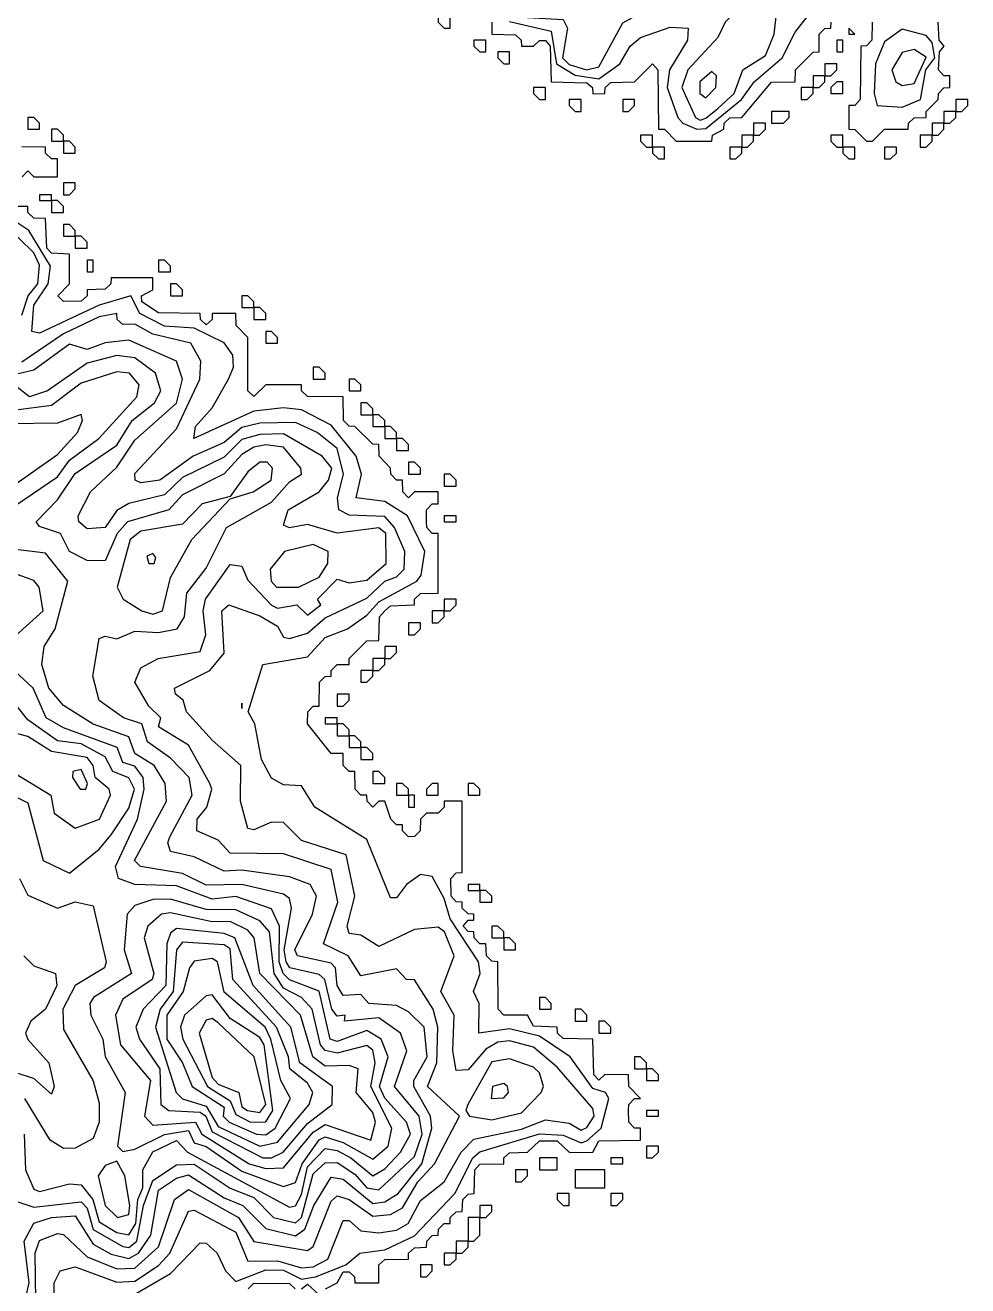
# Model space of a CAD drawing. Header units: metres. Extents: x 310028 to 360472, y 4137098 to 4159193.
# Drawn here: x 319096 to 321472, y 4140885 to 4144065 of the extents above; entities that cross this region are included whole.
import ezdxf

# ---------------------------------------------------------------- set-up
doc = ezdxf.new("R2010")
doc.units = ezdxf.units.M
for name, color, linetype in [('COAST', 5, 'Continuous'), ('CONTOUR', 254, 'Continuous'), ('CONTOUR_INDEX', 33, 'Continuous')]:
    doc.layers.add(name, color=color, linetype=linetype)

msp = doc.modelspace()

# ---------------------------------------------------------------- linework, layer by layer
at = {"layer": 'COAST'}
for points in [[(320137.5, 4144072.5), (320152.5, 4144057.5), (320167.5, 4144057.5), (320167.5, 4144087.5), (320137.5, 4144087.5), (320137.5, 4144072.5)], [(320272.5, 4144072.5), (320272.5, 4144042.5), (320332.5, 4144040.7), (320346.9, 4144027.5), (320347.5, 4144012.4), (320377.5, 4144012.2), (320392.5, 4144026.2), (320407.5, 4144026.4), (320419.4, 4144012.5), (320422.5, 4143922.3), (320512.5, 4143919.3), (320526.1, 4143907.5), (320527.5, 4143892.2), (320557.5, 4143892.4), (320558.1, 4143907.5), (320572.5, 4143920.7), (320632.5, 4143922.3), (320677.5, 4143967.3), (320690.8, 4143952.5), (320692.5, 4143802.5), (320707.5, 4143802.4), (320737.3, 4143772.5)], [(320737.3, 4143772.5), (320827.5, 4143772.2), (320828.7, 4143787.5), (320857.7, 4143802.5), (320858.3, 4143817.5), (320872.5, 4143831.6), (320902.5, 4143832.4), (320977.5, 4143921.4), (321037.5, 4143922.5), (321038, 4143952.5), (321082.5, 4143997.3), (321097.5, 4143997.5), (321098.2, 4144042.5), (321112.5, 4144057), (321127.5, 4144057.5), (321128, 4144072.5)], [(321231.7, 4144072.5), (321230.9, 4144027.5), (321217.5, 4144012.8), (321202.5, 4144012.5), (321201.2, 4143877.5), (321187.5, 4143862.7), (321172.5, 4143862.5), (321172.4, 4143802.5), (321187.5, 4143802.2), (321217.5, 4143772.4), (321232.5, 4143772.4), (321262.5, 4143802.4), (321322.5, 4143802.5), (321322.8, 4143817.5), (321337.5, 4143831.3), (321367.5, 4143832.4), (321368, 4143847.5), (321397.8, 4143877.5), (321398.3, 4143892.5), (321412.5, 4143907.3), (321427.5, 4143907.5), (321427.5, 4143937.5), (321412.5, 4143937.6), (321398.5, 4143952.5), (321400.9, 4143997.5), (321412.6, 4144012.5), (321400, 4144027.5), (321397.6, 4144072.5)], [(321172.5, 4144042.5), (321187.5, 4144042.5), (321172.5, 4144057.5), (321172.5, 4144042.5)], [(320227.5, 4144012.5), (320242.5, 4143997.5), (320257.5, 4143997.5), (320257.5, 4144027.5), (320227.5, 4144027.5), (320227.5, 4144012.5)], [(321142.5, 4144012.5), (321142.5, 4143997.5), (321157.5, 4143997.5), (321157.5, 4144027.5), (321142.5, 4144027.5), (321142.5, 4144012.5)], [(320287.5, 4143982.5), (320302.5, 4143967.5), (320317.5, 4143967.5), (320317.5, 4143997.5), (320287.5, 4143997.5), (320287.5, 4143982.5)], [(321112.5, 4143952.5), (321112.5, 4143937.5), (321127.5, 4143937.5), (321142.5, 4143952.5), (321142.5, 4143967.5), (321112.5, 4143967.5), (321112.5, 4143952.5)], [(321082.5, 4143922.5), (321082.5, 4143907.5), (321097.5, 4143907.5), (321112.5, 4143922.5), (321112.5, 4143937.5), (321082.5, 4143937.5), (321082.5, 4143922.5)], [(321127.5, 4143892.5), (321157.5, 4143892.5), (321157.5, 4143922.5), (321142.5, 4143922.5), (321127.5, 4143907.5), (321127.5, 4143892.5)], [(320377.5, 4143892.5), (320392.5, 4143877.5), (320407.5, 4143877.5), (320407.5, 4143907.5), (320377.5, 4143907.5), (320377.5, 4143892.5)], [(321052.5, 4143892.5), (321052.5, 4143877.5), (321067.5, 4143877.5), (321082.5, 4143892.5), (321082.5, 4143907.5), (321052.5, 4143907.5), (321052.5, 4143892.5)], [(320467.5, 4143862.5), (320482.5, 4143847.5), (320497.5, 4143847.5), (320497.5, 4143877.5), (320467.5, 4143877.5), (320467.5, 4143862.5)], [(320602.5, 4143862.5), (320602.5, 4143847.5), (320617.5, 4143847.5), (320632.5, 4143862.5), (320632.5, 4143877.5), (320602.5, 4143877.5), (320602.5, 4143862.5)], [(321442.5, 4143862.5), (321442.5, 4143847.5), (321457.5, 4143847.5), (321472.5, 4143862.5), (321472.5, 4143877.5), (321442.5, 4143877.5), (321442.5, 4143862.5)], [(319102.5, 4143802.5), (319132.5, 4143802.5), (319132.5, 4143817.5), (319117.5, 4143832.5), (319102.5, 4143832.5), (319102.5, 4143802.5)], [(320977.5, 4143832.5), (320977.5, 4143817.5), (321007.5, 4143817.5), (321022.5, 4143832.5), (321022.5, 4143847.5), (320977.5, 4143847.5), (320977.5, 4143832.5)], [(321412.5, 4143832.5), (321412.5, 4143817.5), (321427.5, 4143817.5), (321442.5, 4143832.5), (321442.5, 4143847.5), (321412.5, 4143847.5), (321412.5, 4143832.5)], [(319162.5, 4143772.5), (319192.5, 4143772.5), (319192.5, 4143787.5), (319177.5, 4143802.5), (319162.5, 4143802.5), (319162.5, 4143772.5)], [(320932.5, 4143802.5), (320932.5, 4143787.5), (320947.5, 4143787.5), (320962.5, 4143802.5), (320962.5, 4143817.5), (320932.5, 4143817.5), (320932.5, 4143802.5)], [(321382.5, 4143802.5), (321382.5, 4143787.5), (321397.5, 4143787.5), (321412.5, 4143802.5), (321412.5, 4143817.5), (321382.5, 4143817.5), (321382.5, 4143802.5)], [(319192.5, 4143742.5), (319222.5, 4143742.5), (319222.5, 4143757.5), (319207.5, 4143772.5), (319192.5, 4143772.5), (319192.5, 4143742.5)], [(320647.5, 4143772.5), (320662.5, 4143757.5), (320677.5, 4143757.5), (320677.5, 4143787.5), (320647.5, 4143787.5), (320647.5, 4143772.5)], [(320902.5, 4143772.5), (320902.5, 4143757.5), (320917.5, 4143757.5), (320932.5, 4143772.5), (320932.5, 4143787.5), (320902.5, 4143787.5), (320902.5, 4143772.5)], [(321127.5, 4143772.5), (321142.5, 4143757.5), (321157.5, 4143757.5), (321157.5, 4143787.5), (321127.5, 4143787.5), (321127.5, 4143772.5)], [(321352.5, 4143772.5), (321352.5, 4143757.5), (321367.5, 4143757.5), (321382.5, 4143772.5), (321382.5, 4143787.5), (321352.5, 4143787.5), (321352.5, 4143772.5)], [(319088.1, 4143682.5), (319102.5, 4143697.5), (319117.5, 4143682.5), (319177.5, 4143682.5), (319177.5, 4143727.5), (319162.5, 4143727.6), (319147.5, 4143742.5), (319147.5, 4143757.5), (319087.5, 4143757.8)], [(320677.5, 4143742.5), (320692.5, 4143727.5), (320707.5, 4143727.5), (320707.5, 4143757.5), (320677.5, 4143757.5), (320677.5, 4143742.5)], [(320872.5, 4143742.5), (320872.5, 4143727.5), (320887.5, 4143727.5), (320902.5, 4143742.5), (320902.5, 4143757.5), (320872.5, 4143757.5), (320872.5, 4143742.5)], [(321157.5, 4143742.5), (321172.5, 4143727.5), (321187.5, 4143727.5), (321187.5, 4143757.5), (321157.5, 4143757.5), (321157.5, 4143742.5)], [(321262.5, 4143742.5), (321262.5, 4143727.5), (321277.5, 4143727.5), (321292.5, 4143742.5), (321292.5, 4143757.5), (321262.5, 4143757.5), (321262.5, 4143742.5)], [(319192.5, 4143652.5), (319192.5, 4143637.5), (319207.5, 4143637.5), (319222.5, 4143652.5), (319222.5, 4143667.5), (319192.5, 4143667.5), (319192.5, 4143652.5)], [(319132.5, 4143622.5), (319162.5, 4143622.5), (319162.5, 4143637.5), (319132.5, 4143637.5), (319132.5, 4143622.5)], [(319853.2, 4140877.5), (319882.5, 4140892.2), (319897.5, 4140919.8), (319912.5, 4140920.4), (319926.4, 4140907.5), (319927.5, 4140892.2), (319987.5, 4140892.5), (319987.7, 4140937.5), (320002.5, 4140951.1), (320062.5, 4140952.5), (320062.9, 4140967.5), (320077.5, 4140980.8), (320107.5, 4140982.3), (320108.6, 4140997.5), (320122.5, 4141011.8), (320137.6, 4141012.5), (320138.1, 4141027.5), (320152.5, 4141042.1), (320167.5, 4141042.5), (320167.8, 4141057.5), (320182.5, 4141071.9), (320197.6, 4141072.5), (320199.2, 4141102.5), (320212.5, 4141116.3), (320227.8, 4141117.5), (320229.4, 4141177.5), (320242.5, 4141192), (320302.5, 4141192.4), (320303.2, 4141207.5), (320317.5, 4141220.5), (320362.5, 4141221.9), (320392.5, 4141250.7), (320437.5, 4141250.6), (320467.5, 4141221.7), (320497.5, 4141221), (320527.5, 4141222.2), (320542.5, 4141250.8), (320647.5, 4141252.5), (320647.6, 4141282.5), (320632.5, 4141282.8), (320617.9, 4141297.5), (320617.5, 4141327.5), (320617.6, 4141342.5), (320632.5, 4141357.4), (320647.5, 4141357.5), (320617.8, 4141387.5), (320617.5, 4141417.5), (320557.5, 4141417.8), (320542.5, 4141404.1), (320529.8, 4141417.5), (320527.5, 4141507.5), (320452.5, 4141509.1), (320438.1, 4141522.5), (320437.5, 4141537.6), (320377.5, 4141540.1), (320362.5, 4141567.9), (320302.5, 4141568.1), (320288.2, 4141582.5), (320287.9, 4141702.5), (320272.5, 4141704), (320259.5, 4141717.5), (320257.5, 4141747.5), (320242.5, 4141748), (320228.2, 4141762.5), (320227.5, 4141777.5), (320212.5, 4141778.4), (320200.1, 4141792.5), (320212.5, 4141807.3), (320227.5, 4141807.5), (320227.6, 4141822.5), (320212.5, 4141822.9), (320198.1, 4141837.5), (320197.6, 4141852.5), (320182.5, 4141853.2), (320169.8, 4141867.5), (320169.2, 4141912.5), (320182.5, 4141926.6), (320197.7, 4141927.5), (320197.5, 4142107.5), (320152.5, 4142107.5), (320152.5, 4142092.5), (320137.5, 4142077.5), (320107.5, 4142077.5), (320092.5, 4142062.5), (320092.2, 4142032.5), (320077.5, 4142018), (320062.5, 4142017.7), (320047.7, 4142032.5), (320047.5, 4142047.5), (320032.5, 4142047.9), (320017.9, 4142062.5), (320002.5, 4142107.5), (319987.5, 4142107.5), (319972.5, 4142092.8), (319957.9, 4142107.5), (319957.5, 4142122.5), (319942.5, 4142122.9), (319928.2, 4142137.5), (319927.5, 4142182.5), (319912.5, 4142182.7), (319898, 4142197.5), (319897.5, 4142227.5), (319867.5, 4142228.2), (319808.1, 4142302.5), (319808.4, 4142332.5), (319822.5, 4142347.2), (319837.6, 4142347.5), (319838.2, 4142407.5), (319852.5, 4142422.2), (319867.5, 4142422.5), (319867.6, 4142437.5), (319882.5, 4142452.3), (319912.5, 4142452.5), (319912.6, 4142467.5), (319957.5, 4142512), (319987.5, 4142512.5), (319989, 4142572.5), (320002.5, 4142587.5), (320017.5, 4142600.4), (320077.5, 4142602.4), (320077.9, 4142617.5), (320092.5, 4142631.3), (320137.6, 4142632.5), (320137.5, 4142782.5), (320122.5, 4142782.7), (320108.3, 4142797.5), (320107.7, 4142812.5), (320108, 4142842.5), (320122.5, 4142857.4), (320137.5, 4142857.5), (320137.5, 4142887.5), (320077.5, 4142887.5), (320062.5, 4142873.1), (320048.2, 4142887.5), (320047.5, 4142917.5), (320032.5, 4142917.7), (320017.6, 4142932.5), (320017.5, 4142947.5), (319988.4, 4142977.5), (319987.6, 4143007.5), (319972.5, 4143007.8), (319927.5, 4143052.5), (319912.5, 4143053.4), (319898.9, 4143067.5), (319897.5, 4143127.5), (319807.5, 4143128.5), (319792.7, 4143142.5), (319792.5, 4143157.5), (319762.5, 4143157.8), (319702.5, 4143157.6), (319672.5, 4143128.6), (319657.7, 4143142.5), (319657.8, 4143277.5), (319628, 4143307.5), (319627.5, 4143337.5), (319567.5, 4143337.6), (319567.1, 4143322.5), (319552.5, 4143309.3), (319538.5, 4143322.5), (319537.5, 4143337.7), (319432.5, 4143339.3), (319390.1, 4143367.5), (319389.6, 4143382.5), (319418, 4143397.5), (319417.5, 4143427.7), (319312.5, 4143427.6), (319311.9, 4143412.5), (319297.5, 4143398.8), (319252.5, 4143397.6), (319252.1, 4143382.5), (319237.5, 4143368.5), (319192.5, 4143367.8), (319178.1, 4143382.5), (319207.8, 4143412.5), (319207.5, 4143487.5), (319162.5, 4143489.6), (319150.8, 4143502.5), (319147.5, 4143577.5), (319117.5, 4143578.5), (319103, 4143592.5), (319102.5, 4143607.6), (319072.5, 4143607.7)], [(319162.5, 4143592.5), (319192.5, 4143592.5), (319192.5, 4143607.5), (319177.5, 4143622.5), (319162.5, 4143622.5), (319162.5, 4143592.5)], [(319192.5, 4143532.5), (319222.5, 4143532.5), (319222.5, 4143547.5), (319207.5, 4143562.5), (319192.5, 4143562.5), (319192.5, 4143532.5)], [(319222.5, 4143502.5), (319252.5, 4143502.5), (319252.5, 4143517.5), (319237.5, 4143532.5), (319222.5, 4143532.5), (319222.5, 4143502.5)], [(319252.5, 4143442.5), (319267.5, 4143442.5), (319267.5, 4143472.5), (319252.5, 4143472.5), (319252.5, 4143442.5)], [(319432.5, 4143442.5), (319462.5, 4143442.5), (319462.5, 4143457.5), (319447.5, 4143472.5), (319432.5, 4143472.5), (319432.5, 4143442.5)], [(319462.5, 4143382.5), (319492.5, 4143382.5), (319492.5, 4143397.5), (319477.5, 4143412.5), (319462.5, 4143412.5), (319462.5, 4143382.5)], [(319642.5, 4143352.5), (319672.5, 4143352.5), (319672.5, 4143367.5), (319657.5, 4143382.5), (319642.5, 4143382.5), (319642.5, 4143352.5)], [(319672.5, 4143322.5), (319702.5, 4143322.5), (319702.5, 4143337.5), (319687.5, 4143352.5), (319672.5, 4143352.5), (319672.5, 4143322.5)], [(319702.5, 4143262.5), (319732.5, 4143262.5), (319732.5, 4143277.5), (319717.5, 4143292.5), (319702.5, 4143292.5), (319702.5, 4143262.5)], [(319822.5, 4143172.5), (319852.5, 4143172.5), (319852.5, 4143187.5), (319837.5, 4143202.5), (319822.5, 4143202.5), (319822.5, 4143172.5)], [(319912.5, 4143142.5), (319942.5, 4143142.5), (319942.5, 4143157.5), (319927.5, 4143172.5), (319912.5, 4143172.5), (319912.5, 4143142.5)], [(319942.5, 4143082.5), (319972.5, 4143082.5), (319972.5, 4143097.5), (319957.5, 4143112.5), (319942.5, 4143112.5), (319942.5, 4143082.5)], [(319972.5, 4143052.5), (320002.5, 4143052.5), (320002.5, 4143067.5), (319987.5, 4143082.5), (319972.5, 4143082.5), (319972.5, 4143052.5)], [(320002.5, 4143022.5), (320032.5, 4143022.5), (320032.5, 4143037.5), (320017.5, 4143052.5), (320002.5, 4143052.5), (320002.5, 4143022.5)], [(320032.5, 4142992.5), (320062.5, 4142992.5), (320062.5, 4143007.5), (320047.5, 4143022.5), (320032.5, 4143022.5), (320032.5, 4142992.5)], [(320062.5, 4142932.5), (320092.5, 4142932.5), (320092.5, 4142947.5), (320077.5, 4142962.5), (320062.5, 4142962.5), (320062.5, 4142932.5)], [(320152.5, 4142902.5), (320182.5, 4142902.5), (320182.5, 4142917.5), (320167.5, 4142932.5), (320152.5, 4142932.5), (320152.5, 4142902.5)], [(320152.5, 4142812.5), (320182.5, 4142812.5), (320182.5, 4142827.5), (320152.5, 4142827.5), (320152.5, 4142812.5)], [(320152.5, 4142602.5), (320152.5, 4142587.5), (320167.5, 4142587.5), (320182.5, 4142602.5), (320182.5, 4142617.5), (320152.5, 4142617.5), (320152.5, 4142602.5)], [(320122.5, 4142572.5), (320122.5, 4142557.5), (320137.5, 4142557.5), (320152.5, 4142572.5), (320152.5, 4142587.5), (320122.5, 4142587.5), (320122.5, 4142572.5)], [(320062.5, 4142542.5), (320062.5, 4142527.5), (320077.5, 4142527.5), (320092.5, 4142542.5), (320092.5, 4142557.5), (320062.5, 4142557.5), (320062.5, 4142542.5)], [(320002.5, 4142482.5), (320002.5, 4142467.5), (320017.5, 4142467.5), (320032.5, 4142482.5), (320032.5, 4142497.5), (320002.5, 4142497.5), (320002.5, 4142482.5)], [(319972.5, 4142452.5), (319972.5, 4142437.5), (319987.5, 4142437.5), (320002.5, 4142452.5), (320002.5, 4142467.5), (319972.5, 4142467.5), (319972.5, 4142452.5)], [(319942.5, 4142422.5), (319942.5, 4142407.5), (319957.5, 4142407.5), (319972.5, 4142422.5), (319972.5, 4142437.5), (319942.5, 4142437.5), (319942.5, 4142422.5)], [(319882.5, 4142362.5), (319882.5, 4142347.5), (319897.5, 4142347.5), (319912.5, 4142362.5), (319912.5, 4142377.5), (319882.5, 4142377.5), (319882.5, 4142362.5)], [(319852.5, 4142302.5), (319882.5, 4142302.5), (319882.5, 4142317.5), (319852.5, 4142317.5), (319852.5, 4142302.5)], [(319882.5, 4142272.5), (319912.5, 4142272.5), (319912.5, 4142287.5), (319897.5, 4142302.5), (319882.5, 4142302.5), (319882.5, 4142272.5)], [(319912.5, 4142242.5), (319942.5, 4142242.5), (319942.5, 4142257.5), (319927.5, 4142272.5), (319912.5, 4142272.5), (319912.5, 4142242.5)], [(319942.5, 4142212.5), (319972.5, 4142212.5), (319972.5, 4142227.5), (319957.5, 4142242.5), (319942.5, 4142242.5), (319942.5, 4142212.5)], [(319972.5, 4142152.5), (320002.5, 4142152.5), (320002.5, 4142167.5), (319987.5, 4142182.5), (319972.5, 4142182.5), (319972.5, 4142152.5)], [(320032.5, 4142122.5), (320062.5, 4142122.5), (320062.5, 4142137.5), (320047.5, 4142152.5), (320032.5, 4142152.5), (320032.5, 4142122.5)], [(320107.5, 4142122.5), (320137.5, 4142122.5), (320137.5, 4142152.5), (320122.5, 4142152.5), (320107.5, 4142137.5), (320107.5, 4142122.5)], [(320212.5, 4142122.5), (320242.5, 4142122.5), (320242.5, 4142137.5), (320227.5, 4142152.5), (320212.5, 4142152.5), (320212.5, 4142122.5)], [(320062.5, 4142092.5), (320077.5, 4142092.5), (320077.5, 4142122.5), (320062.5, 4142122.5), (320062.5, 4142092.5)], [(320212.5, 4141882.5), (320242.5, 4141882.5), (320242.5, 4141897.5), (320212.5, 4141897.5), (320212.5, 4141882.5)], [(320242.5, 4141852.5), (320272.5, 4141852.5), (320272.5, 4141867.5), (320257.5, 4141882.5), (320242.5, 4141882.5), (320242.5, 4141852.5)], [(320272.5, 4141762.5), (320302.5, 4141762.5), (320302.5, 4141777.5), (320287.5, 4141792.5), (320272.5, 4141792.5), (320272.5, 4141762.5)], [(320302.5, 4141732.5), (320332.5, 4141732.5), (320332.5, 4141747.5), (320317.5, 4141762.5), (320302.5, 4141762.5), (320302.5, 4141732.5)], [(320392.5, 4141582.5), (320422.5, 4141582.5), (320422.5, 4141597.5), (320407.5, 4141612.5), (320392.5, 4141612.5), (320392.5, 4141582.5)], [(320482.5, 4141552.5), (320512.5, 4141552.5), (320512.5, 4141567.5), (320497.5, 4141582.5), (320482.5, 4141582.5), (320482.5, 4141552.5)], [(320542.5, 4141522.5), (320572.5, 4141522.5), (320572.5, 4141537.5), (320557.5, 4141552.5), (320542.5, 4141552.5), (320542.5, 4141522.5)], [(320632.5, 4141432.5), (320662.5, 4141432.5), (320662.5, 4141447.5), (320647.5, 4141462.5), (320632.5, 4141462.5), (320632.5, 4141432.5)], [(320662.5, 4141402.5), (320692.5, 4141402.5), (320692.5, 4141417.5), (320677.5, 4141432.5), (320662.5, 4141432.5), (320662.5, 4141402.5)], [(320662.5, 4141312.5), (320692.5, 4141312.5), (320692.5, 4141327.5), (320662.5, 4141327.5), (320662.5, 4141312.5)], [(320662.5, 4141222.5), (320662.5, 4141207.5), (320677.5, 4141207.5), (320692.5, 4141222.5), (320692.5, 4141237.5), (320662.5, 4141237.5), (320662.5, 4141222.5)], [(320392.5, 4141192.5), (320392.5, 4141177.5), (320437.5, 4141177.5), (320437.5, 4141207.5), (320392.5, 4141207.5), (320392.5, 4141192.5)], [(320572.5, 4141192.5), (320602.5, 4141192.5), (320602.5, 4141207.5), (320572.5, 4141207.5), (320572.5, 4141192.5)], [(320332.5, 4141162.5), (320332.5, 4141147.5), (320347.5, 4141147.5), (320362.5, 4141162.5), (320362.5, 4141177.5), (320332.5, 4141177.5), (320332.5, 4141162.5)], [(320482.5, 4141132.5), (320557.5, 4141132.5), (320557.5, 4141177.5), (320482.5, 4141177.5), (320482.5, 4141132.5)], [(320437.5, 4141102.5), (320452.5, 4141087.5), (320467.5, 4141087.5), (320467.5, 4141117.5), (320437.5, 4141117.5), (320437.5, 4141102.5)], [(320572.5, 4141102.5), (320572.5, 4141087.5), (320587.5, 4141087.5), (320602.5, 4141102.5), (320602.5, 4141117.5), (320572.5, 4141117.5), (320572.5, 4141102.5)], [(320212.5, 4141012.5), (320212.5, 4140997.5), (320227.5, 4140997.5), (320242.5, 4141012.5), (320242.5, 4141057.5), (320212.5, 4141057.5), (320212.5, 4141012.5)], [(320242.5, 4141072.5), (320242.5, 4141057.5), (320257.5, 4141057.5), (320272.5, 4141072.5), (320272.5, 4141087.5), (320242.5, 4141087.5), (320242.5, 4141072.5)], [(320182.5, 4140982.5), (320182.5, 4140967.5), (320197.5, 4140967.5), (320212.5, 4140982.5), (320212.5, 4140997.5), (320182.5, 4140997.5), (320182.5, 4140982.5)], [(320152.5, 4140952.5), (320152.5, 4140937.5), (320167.5, 4140937.5), (320182.5, 4140952.5), (320182.5, 4140967.5), (320152.5, 4140967.5), (320152.5, 4140952.5)], [(320092.5, 4140922.5), (320092.5, 4140907.5), (320107.5, 4140907.5), (320122.5, 4140922.5), (320122.5, 4140937.5), (320092.5, 4140937.5), (320092.5, 4140922.5)], [(319658.1, 4140877.5), (319672.5, 4140891.3), (319762.5, 4140890.8), (319777.1, 4140877.5)], [(319793, 4140877.5), (319807.5, 4140889.3), (319837.5, 4140862.4)]]:
    msp.add_lwpolyline(points, dxfattribs=at)
at = {"layer": 'CONTOUR'}
for points, elevation in [([(320510.9, 4143952.5), (320542.5, 4143960.1), (320602.5, 4144071.4), (320722.5, 4144137.8), (320755.3, 4144192.5), (320744.3, 4144237.5), (320729.1, 4144252.5), (320614.4, 4144282.5), (320608.9, 4144447.5), (320648, 4144537.5), (320632.5, 4144554.3), (320559, 4144507.5), (320512.5, 4144369.4), (320437.5, 4144317.9), (320392.5, 4144319.3), (320349.3, 4144297.5), (320343.7, 4144237.5), (320306.7, 4144162.5), (320332.5, 4144086.5), (320452.5, 4144079.1), (320463.7, 4144057.5), (320451, 4143982.5), (320467.5, 4143966), (320510.9, 4143952.5)], 20), ([(320785.7, 4143832.5), (320797.5, 4143825.3), (320812.5, 4143830.3), (320842.5, 4143854.6), (320883.7, 4143892.5), (320905, 4143952.5), (320962.5, 4143988.6), (320984.8, 4144042.5), (320991, 4144102.5), (320985, 4144117.5), (320932.5, 4144124.9), (320887.5, 4144099.1), (320860.8, 4144072.5), (320842.5, 4144034.1), (320766.9, 4143952.5), (320751.4, 4143907.5), (320785.7, 4143832.5)], 20), ([(320789.1, 4143802.5), (320812.5, 4143804.5), (320902.2, 4143877.5), (320934.2, 4143922.5), (321004.7, 4143982.5), (321037.5, 4144047.7), (321079.9, 4144102.5)], 10), ([(320317.5, 4144074), (320422.5, 4144049.8), (320435.4, 4143967.5), (320482.5, 4143938.8), (320542.5, 4143930.1), (320595.1, 4143967.5), (320621.4, 4144012.5), (320647.5, 4144033.7), (320722.5, 4144060), (320767.5, 4144057.5), (320765.6, 4144027.5), (320720.3, 4143952.5), (320715, 4143907.5), (320741.9, 4143832.5), (320754.1, 4143817.5), (320789.1, 4143802.5)], 10), ([(321244.3, 4143862.5), (321307.5, 4143858), (321353.3, 4143877.5), (321366.7, 4143952.5), (321389.1, 4143982.5), (321382.5, 4144021.8), (321367.5, 4144038.7), (321307.5, 4144055.3), (321262.5, 4144023.1), (321240, 4143967.5), (321236.9, 4143892.5), (321244.3, 4143862.5)], 10), ([(321291.2, 4143922.5), (321307.5, 4143912.7), (321337.5, 4143918.3), (321367.5, 4143984.3), (321337.5, 4144004), (321307.5, 4143995.9), (321280.7, 4143952.5), (321291.2, 4143922.5)], 20), ([(320797.3, 4143892.5), (320812.5, 4143881.8), (320837.1, 4143907.5), (320839.4, 4143937.5), (320827.5, 4143948.6), (320797.4, 4143922.5), (320797.3, 4143892.5)], 30), ([(319372.5, 4140863.5), (319462.5, 4140915.8), (319537.5, 4140993), (319552.5, 4140992.4), (319580.1, 4140967.5), (319600.8, 4140922.5), (319627.5, 4140896.2), (319702.5, 4140925.2), (319747.5, 4140924), (319792.5, 4140901.9), (319828.2, 4140907.5), (319904.2, 4140937.5), (319940.2, 4140967.5), (320002.5, 4140975.5), (320077.5, 4141010.8), (320179.7, 4141117.5), (320224.4, 4141207.5), (320242.5, 4141223.2), (320392.5, 4141268.5), (320452.5, 4141264.6), (320497.5, 4141245.9), (320512.5, 4141250.9), (320548.2, 4141282.5), (320567.5, 4141357.5), (320559.1, 4141372.5), (320527.5, 4141382.4), (320470.1, 4141462.5), (320392.5, 4141515), (320317.5, 4141532.8), (320239.6, 4141522.5), (320240.3, 4141597.5), (320226.3, 4141627.5), (320243.1, 4141672.5), (320238.6, 4141702.5), (320167.5, 4141810.9), (320152.5, 4141862.4), (320122.5, 4141917.9), (320092.5, 4141922.7), (320057.2, 4141897.5), (320032.5, 4141864), (320017.5, 4141863.6), (319957.5, 4142011.1), (319826, 4142092.5), (319792.5, 4142146.2), (319747.5, 4142149.1), (319717.5, 4142165.4), (319691.7, 4142212.5), (319675.2, 4142302.5), (319658.6, 4142332.5), (319695.2, 4142452.5), (319807.5, 4142471.7), (319852.5, 4142520.6), (319908.3, 4142542.5), (319957.5, 4142576.5), (319987.5, 4142610.5), (320083.7, 4142662.5), (320094.8, 4142677.5), (320104, 4142737.5), (320059.9, 4142827.5), (320002.5, 4142863.2), (319930.7, 4142872.5), (319944.4, 4142932.5), (319930.7, 4142977.5), (319867.5, 4143056.3), (319792.5, 4143094.7), (319747.5, 4143100.2), (319672.5, 4143091.1), (319521.1, 4143022.5), (319525.3, 4143052.5), (319567.5, 4143100.2), (319608.9, 4143172.5), (319621.1, 4143202.5), (319619.8, 4143232.5), (319597.5, 4143263.5), (319522.5, 4143300.4), (319447.5, 4143305.6), (319385.4, 4143337.5), (319362.3, 4143382.5), (319282.5, 4143359.1), (319132.5, 4143288.4), (319112.5, 4143292.5), (319117.5, 4143358.4), (319154, 4143412.5), (319160.2, 4143457.5), (319105.3, 4143547.5), (319057.5, 4143579.4)], 10), ([(319087.5, 4143333.9), (319103.4, 4143382.5), (319128, 4143412.5), (319132.5, 4143459.7), (319117.5, 4143490.7), (319042.5, 4143564.4)], 20), ([(319170.5, 4140772.5), (319168.8, 4140892.5), (319184.4, 4140922.5), (319222.5, 4140933.1), (319327.5, 4140894.4), (319372.5, 4140896.5), (319432.5, 4140936.6), (319460.4, 4140967.5), (319507.5, 4141073.4), (319522.5, 4141075.5), (319627.5, 4141020.6), (319657.5, 4140947.3), (319732.5, 4140947.9), (319792.5, 4140930.5), (319822.5, 4140932.9), (319859.4, 4140952.5), (319897.5, 4141050), (319912.5, 4141049.3), (319942.5, 4141023.9), (319987.5, 4141018.9), (320032.5, 4141025.4), (320061.9, 4141042.5), (320092.5, 4141099.8), (320152.1, 4141147.5), (320195.1, 4141222.5), (320227.5, 4141254.9), (320347.5, 4141280.4), (320407.5, 4141303.9), (320467.5, 4141295.5), (320497.5, 4141277.7), (320512.5, 4141284.6), (320530.8, 4141312.5), (320527.5, 4141332.1), (320437.5, 4141436.4), (320377.5, 4141486.7), (320317.5, 4141502.9), (320287.5, 4141499.8), (320257.5, 4141481.6), (320212.5, 4141429.8), (320182.5, 4141427.7), (320174.2, 4141477.5), (320177.9, 4141567.5), (320143.9, 4141627.5), (320177.8, 4141717.5), (320153, 4141777.5), (320137.5, 4141789.4), (320077.5, 4141784), (319987.5, 4141741), (319942.5, 4141769.3), (319912.5, 4141773.4), (319908.1, 4141792.5), (319927.5, 4141867.5), (319905.2, 4141972.5), (319792.5, 4142008.4), (319747.5, 4142053.5), (319717.5, 4142054.6), (319672.5, 4142035), (319657.5, 4142038.2), (319639.2, 4142107.5), (319639.6, 4142197.5), (319567.5, 4142261.7), (319503.2, 4142332.5), (319494.6, 4142362.5), (319475.2, 4142377.5), (319472.4, 4142392.5), (319561.2, 4142437.5), (319597.5, 4142480.9), (319591.9, 4142587.5), (319609.5, 4142602.5), (319687.5, 4142575.3), (319732.5, 4142549.3), (319747.5, 4142521.6), (319762.5, 4142517.5), (319807.5, 4142531.1), (319852.5, 4142569.8), (319957.5, 4142619.3), (320002.5, 4142662.5), (320032.5, 4142673.2), (320051.6, 4142692.5), (320053.4, 4142737.5), (320027.2, 4142797.5), (320002.5, 4142826), (319912.5, 4142828.7), (319887.1, 4142842.5), (319883.6, 4142872.5), (319898.6, 4142932.5), (319882.5, 4142997.5), (319832.2, 4143037.5), (319777.5, 4143062.8), (319687.5, 4143060.7), (319642.5, 4143050.3), (319597.5, 4143012.1), (319519.9, 4142977.5), (319435.3, 4142917.5), (319387.5, 4142910.9), (319373.1, 4142917.5), (319372.5, 4142934.4), (319477.5, 4143047.1), (319536.8, 4143172.5), (319538.8, 4143217.5), (319513.4, 4143262.5), (319417.5, 4143286), (319372.5, 4143310.7), (319342.5, 4143309.9), (319327.6, 4143322.5), (319327.5, 4143337.6), (319282.5, 4143329), (319192.5, 4143286.3), (319087.5, 4143215.3)], 20), ([(319124, 4140787.5), (319121.3, 4140967.5), (319132.5, 4140999.5), (319177.5, 4141017.3), (319192.5, 4141014.8), (319252.5, 4140958.2), (319327.5, 4140927.9), (319372.5, 4140929.4), (319432.5, 4140983.3), (319472.9, 4141102.5), (319507.5, 4141128.3), (319634.1, 4141057.5), (319672.5, 4140997), (319807.5, 4140974.1), (319822.5, 4140984.5), (319867.5, 4141098.8), (319882.5, 4141112.2), (319912.5, 4141102.4), (319972.5, 4141060.5), (320017.5, 4141065), (320047.5, 4141082), (320086.1, 4141147.5), (320128.1, 4141192.5), (320190.9, 4141312.5), (320110, 4141387.5), (320134.3, 4141447.5), (320136.7, 4141537.5), (320124.3, 4141582.5), (320077.5, 4141656.9), (320057.6, 4141657.5), (320032.5, 4141684.7), (319942.5, 4141667.1), (319910.1, 4141717.5), (319848.3, 4141747.5), (319884, 4141852.5), (319867.5, 4141935.3), (319747.5, 4141974.7), (319612.5, 4141976), (319582.5, 4142009.2), (319529.2, 4142032.5), (319529.4, 4142062.5), (319554.3, 4142092.5), (319566.8, 4142137.5), (319561.7, 4142152.5), (319507.5, 4142248.7), (319432.5, 4142295.4), (319437.7, 4142317.5), (319407.8, 4142347.5), (319372.9, 4142407.5), (319387.5, 4142443.6), (319431.1, 4142467.5), (319537.5, 4142485.4), (319551.8, 4142527.5), (319545.2, 4142587.5), (319551.1, 4142617.5), (319612.5, 4142704.6), (319642.5, 4142700), (319657.5, 4142665.4), (319717.5, 4142601.7), (319732.5, 4142594.1), (319780.8, 4142602.5), (319807.5, 4142576.7), (319841.2, 4142602.5), (319833, 4142617.5), (319882.5, 4142667.4), (319912.5, 4142658.4), (319957.5, 4142665.3), (320005.9, 4142707.5), (320005.4, 4142782.5), (319987.5, 4142797.3), (319882.5, 4142784), (319807.5, 4142805.3), (319762.5, 4142797.2), (319747.5, 4142804.2), (319759, 4142842.5), (319837.4, 4142887.5), (319860.8, 4142917.5), (319868.9, 4142947.5), (319844.6, 4142977.5), (319747.5, 4143034.6), (319687.5, 4143032.3), (319642.5, 4143019.6), (319597.5, 4142975.5), (319492.5, 4142923.8), (319447.5, 4142879.9), (319357.5, 4142858.2), (319327.5, 4142840.5), (319297.5, 4142798.3), (319252.5, 4142794.9), (319231.4, 4142812.5), (319229.8, 4142827.5), (319260.4, 4142887.5), (319327.5, 4142949.7), (319372.5, 4143018.2), (319477.5, 4143111.3), (319493, 4143172.5), (319477.6, 4143217.5), (319357.5, 4143270.5), (319297.5, 4143263.4), (319252.5, 4143247.1), (319207.5, 4143260.7), (319117.5, 4143194.5), (319057.5, 4143180.4)], 30), ([(319087.5, 4140811.5), (319106.4, 4140892.5), (319093.9, 4140997.5), (319117.5, 4141042.9), (319162.5, 4141057.4), (319222.5, 4141061.2), (319267.5, 4140990), (319312.5, 4140964.6), (319357.5, 4140953.7), (319381.5, 4140967.5), (319412.6, 4141012.5), (319432.5, 4141125.9), (319477.5, 4141156.3), (319507.5, 4141165.2), (319597.5, 4141106.7), (319644.4, 4141087.5), (319702.5, 4141029.2), (319777.5, 4141011.4), (319801.2, 4141027.5), (319824, 4141087.5), (319867.5, 4141159.3), (319897.5, 4141153.7), (319972.5, 4141092.4), (320002.5, 4141096.8), (320036.6, 4141117.5), (320096.5, 4141192.5), (320121.4, 4141282.5), (320118.2, 4141312.5), (320076.3, 4141387.5), (320076.2, 4141402.5), (320109.6, 4141462.5), (320101.9, 4141537.5), (320062.5, 4141576.2), (320032.5, 4141591.9), (319962.1, 4141597.5), (319942.5, 4141619.9), (319897.5, 4141617.4), (319882.5, 4141642.5), (319878.3, 4141687.5), (319867.5, 4141699.1), (319782.8, 4141717.5), (319776.3, 4141732.5), (319820.7, 4141822.5), (319830.6, 4141867.5), (319814.4, 4141897.5), (319762.5, 4141916.7), (319642.5, 4141933.5), (319597.5, 4141931.2), (319522.5, 4141966.8), (319462.5, 4141980.5), (319455.4, 4142002.5), (319460.9, 4142017.5), (319516.8, 4142122.5), (319509.7, 4142167.5), (319462.5, 4142216), (319404.1, 4142257.5), (319390.4, 4142302.5), (319343.8, 4142317.5), (319282.5, 4142361.2), (319266.5, 4142422.5), (319282.5, 4142518.2), (319297.5, 4142524), (319327.5, 4142517.3), (319372.5, 4142536), (319432.5, 4142532.8), (319478.9, 4142542.5), (319497.5, 4142572.5), (319503.6, 4142632.5), (319552.5, 4142695.4), (319603.7, 4142797.5), (319717.5, 4142862.1), (319762.5, 4142912.8), (319793.1, 4142932.5), (319790.8, 4142947.5), (319747.5, 4143000.2), (319702.5, 4143006.5), (319672.5, 4143000.5), (319642.5, 4142982.4), (319597.5, 4142933.1), (319492.5, 4142880.5), (319457.9, 4142842.5), (319353.7, 4142812.5), (319327.7, 4142782.5), (319297.5, 4142713.5), (319252.5, 4142714.7), (319207.5, 4142737.7), (319184.8, 4142782.5), (319132.5, 4142800.7), (319123.4, 4142812.5), (319177.5, 4142867.9), (319222.5, 4142934.2), (319327.5, 4143005.8), (319366, 4143067.5), (319422.3, 4143112.5), (319438.2, 4143142.5), (319424.3, 4143187.5), (319372.5, 4143226.1), (319327.5, 4143231.8), (319252.5, 4143212.7), (319152.5, 4143142.5), (319107.3, 4143127.5), (319072.5, 4143154.8)], 40), ([(319064, 4142902.5), (319177.5, 4142981.7), (319227.8, 4143037.5), (319240.5, 4143067.5), (319237.5, 4143082.8), (319177.5, 4143061.5), (319057.5, 4143059.2)], 60), ([(319730, 4142647.5), (319785.1, 4142647.5), (319837.5, 4142672.5), (319859.4, 4142707.5), (319859.7, 4142737.5), (319822.5, 4142754.7), (319749.7, 4142737.5), (319713.6, 4142692.5), (319716.3, 4142662.5), (319730, 4142647.5)], 40), ([(319407.7, 4142707.5), (319421.2, 4142707.5), (319425.1, 4142722.5), (319417.5, 4142732.6), (319402.5, 4142726), (319407.7, 4142707.5)], 60), ([(319072.5, 4142525.1), (319141.2, 4142587.5), (319131.6, 4142647.5), (319117.5, 4142664.2), (319057.5, 4142686.4)], 60), ([(319093.4, 4141267.5), (319096.5, 4141177.5), (319117.5, 4141128.8), (319132.5, 4141123.1), (319207.5, 4141142.6), (319237.5, 4141140), (319266.9, 4141102.5), (319282.5, 4141046.7), (319327.5, 4141019.6), (319357.5, 4141013.9), (319374.9, 4141042.5), (319379.7, 4141102.5), (319392.7, 4141132.5), (319392.3, 4141177.5), (319417.5, 4141222.8), (319477.5, 4141251.3), (319505.3, 4141222.5), (319762.5, 4141083.3), (319777.5, 4141086.9), (319792.5, 4141115.4), (319807.5, 4141185.2), (319852.5, 4141231.3), (319882.5, 4141226.7), (319917.1, 4141207.5), (319972.5, 4141162.7), (320002.5, 4141180.1), (320042.4, 4141222.5), (320067.3, 4141267.5), (320057.4, 4141297.5), (320002.5, 4141358.3), (319989.7, 4141387.5), (320011, 4141462.5), (319993.4, 4141507.5), (319957.5, 4141529), (319882.5, 4141501.1), (319864.8, 4141507.5), (319837.5, 4141628), (319762.5, 4141656.5), (319746.1, 4141672.5), (319736.4, 4141702.5), (319737.2, 4141792.5), (319717.5, 4141835.7), (319627.5, 4141866.8), (319567.5, 4141860.7), (319477.5, 4141894.3), (319372.5, 4141897.7), (319331.6, 4141912.5), (319323.8, 4141942.5), (319379.2, 4142062.5), (319396.2, 4142137.5), (319393.4, 4142167.5), (319372.5, 4142195.6), (319342.5, 4142205.3), (319328.1, 4142242.5), (319192.5, 4142292.5), (319148.6, 4142317.5), (319116.2, 4142392.5), (319057.5, 4142447.5)], 60), ([(319004.2, 4142152.5), (319102.5, 4142103.4), (319141.6, 4141957.5), (319207.5, 4141926.2), (319282.5, 4141986.2), (319312.5, 4142023), (319357.5, 4142089.7), (319371.3, 4142137.5), (319357.5, 4142166.1), (319316.8, 4142182.5), (319297.5, 4142219.4), (319237.5, 4142251.9), (319177.5, 4142260.1), (319102.5, 4142313), (319027.5, 4142407.1)], 70), ([(319642.5, 4142341.5), (319642.5, 4142354.7), (319642.5, 4142341.5)], 10), ([(319038.3, 4142197.5), (319160.4, 4142122.5), (319168.8, 4142077.5), (319222.5, 4142039.4), (319283.4, 4142062.5), (319310.8, 4142122.5), (319307.5, 4142137.5), (319272.6, 4142167.5), (319267.8, 4142197.5), (319252.5, 4142217.5), (319162.5, 4142232.7), (319102.5, 4142271), (319038, 4142287.5)], 80), ([(319234.3, 4142137.5), (319249.3, 4142137.5), (319253.1, 4142152.5), (319237.5, 4142187.8), (319216.5, 4142182.5), (319215.7, 4142167.5), (319234.3, 4142137.5)], 90), ([(319081.5, 4141912.5), (319102.5, 4141870.3), (319177.5, 4141837.8), (319222.5, 4141853.6), (319267.5, 4141843.7), (319300.4, 4141702.5), (319296.1, 4141687.5), (319222.5, 4141642.9), (319191, 4141582.5), (319192.5, 4141531.6), (319267.5, 4141401.8), (319282.5, 4141346.1), (319282.4, 4141297.5), (319267.5, 4141256.8), (319222.5, 4141231.9), (319192.5, 4141231.7), (319158.9, 4141252.5), (319095.3, 4141357.5)], 60), ([(319714.8, 4141147.5), (319747.5, 4141135.5), (319777.5, 4141145.2), (319794.5, 4141192.5), (319837.5, 4141253.6), (319852.5, 4141260.6), (319897.5, 4141246.8), (319972.5, 4141204.5), (320010.9, 4141237.5), (320020.7, 4141282.5), (319967.4, 4141387.5), (319978.8, 4141447.5), (319972.5, 4141479.6), (319957.5, 4141491), (319882.5, 4141472), (319852.5, 4141478.4), (319840.9, 4141492.5), (319819.8, 4141582.5), (319792.5, 4141612.1), (319747.5, 4141636.1), (319723.5, 4141672.5), (319711.8, 4141777.5), (319687.5, 4141805.5), (319627.5, 4141833.3), (319552.5, 4141834), (319462.5, 4141860.6), (319417.5, 4141859.5), (319372.5, 4141844.6), (319353.6, 4141822.5), (319345.5, 4141732.5), (319364.2, 4141672.5), (319268.1, 4141612.5), (319258.9, 4141597.5), (319261.8, 4141567.5), (319292, 4141507.5), (319297.5, 4141463.8), (319348.5, 4141372.5), (319328.5, 4141237.5), (319342.5, 4141224), (319372.5, 4141229.3), (319447.5, 4141266.7), (319507.5, 4141277), (319522.5, 4141245.5), (319552.5, 4141236.2), (319642.5, 4141174), (319714.8, 4141147.5)], 70), ([(319660.6, 4141192.5), (319702.5, 4141180.7), (319747.5, 4141182.6), (319822.5, 4141272.5), (319852.5, 4141291.6), (319967.8, 4141252.5), (319979.4, 4141297.5), (319972.5, 4141321.8), (319930.4, 4141372.5), (319935.7, 4141432.5), (319912.5, 4141441), (319852.5, 4141439.3), (319821.3, 4141462.5), (319789.8, 4141567.5), (319687.5, 4141672.4), (319673.5, 4141762.5), (319657.5, 4141782.1), (319612.5, 4141804.2), (319567.5, 4141803), (319462.5, 4141826.2), (319439.5, 4141822.5), (319405.3, 4141792.5), (319396.1, 4141762.5), (319420.1, 4141672.5), (319416.4, 4141657.5), (319342.5, 4141608.2), (319323.9, 4141567.5), (319336.8, 4141492.5), (319411.9, 4141402.5), (319396.6, 4141312.5), (319417.5, 4141290.1), (319525.4, 4141297.5), (319541.1, 4141267.5), (319660.6, 4141192.5)], 80), ([(319695.2, 4141207.5), (319717.5, 4141207.6), (319746.8, 4141222.5), (319807.5, 4141294.8), (319870.1, 4141342.5), (319870.7, 4141387.5), (319788.8, 4141447.5), (319766.1, 4141537.5), (319670.9, 4141642.5), (319624.9, 4141762.5), (319597.5, 4141774.1), (319477.5, 4141786.5), (319462.5, 4141774.4), (319453.3, 4141747.5), (319451, 4141642.5), (319393.9, 4141582.5), (319375, 4141537.5), (319383.9, 4141507.5), (319435.9, 4141432.5), (319438, 4141342.5), (319458.4, 4141327.5), (319537.5, 4141322.7), (319551.5, 4141312.5), (319567.5, 4141273.4), (319695.2, 4141207.5)], 90), ([(319678.9, 4141267.5), (319702.5, 4141265.6), (319726.6, 4141282.5), (319764.6, 4141357.5), (319740.7, 4141402.5), (319715.2, 4141507.5), (319700.8, 4141537.5), (319597.5, 4141625.6), (319581.1, 4141702.5), (319567.5, 4141711), (319522.5, 4141704.2), (319510, 4141687.5), (319494.8, 4141627.5), (319453, 4141567.5), (319453.3, 4141507.5), (319492.9, 4141447.5), (319516.8, 4141387.5), (319597.5, 4141335.7), (319595.3, 4141312.5), (319610.4, 4141297.5), (319678.9, 4141267.5)], 110), ([(319664.3, 4141297.5), (319702.5, 4141298.5), (319720.2, 4141327.5), (319698.9, 4141492.5), (319687.5, 4141511.1), (319612.5, 4141559.4), (319567.5, 4141618.6), (319552.5, 4141616.7), (319497.9, 4141567.5), (319487.9, 4141537.5), (319493.7, 4141507.5), (319556.1, 4141387.5), (319612.5, 4141351.6), (319627.5, 4141316.9), (319664.3, 4141297.5)], 120), ([(319656.4, 4141327.5), (319687.5, 4141322.4), (319702.9, 4141342.5), (319673.5, 4141462.5), (319582.5, 4141548.1), (319567.5, 4141559.4), (319552.5, 4141554.9), (319534.9, 4141522.5), (319567.5, 4141410.6), (319582.5, 4141393.3), (319634.8, 4141372.5), (319642.5, 4141336.1), (319656.4, 4141327.5)], 130), ([(320216.2, 4141312.5), (320272.5, 4141303.9), (320347.5, 4141321.2), (320396.6, 4141372.5), (320402.8, 4141387.5), (320392.5, 4141421.9), (320377.5, 4141436.1), (320317.5, 4141457.5), (320272.5, 4141450.2), (320212.1, 4141342.5), (320206.8, 4141327.5), (320216.2, 4141312.5)], 30), ([(320271, 4141357.5), (320302.5, 4141359.2), (320314.9, 4141372.5), (320312.1, 4141387.5), (320302.5, 4141395.1), (320274.3, 4141387.5), (320271, 4141357.5)], 40), ([(319328.5, 4141057.5), (319357.5, 4141065.1), (319360, 4141087.5), (319347, 4141162.5), (319327.5, 4141199.6), (319297.5, 4141188.5), (319280.1, 4141162.5), (319297.8, 4141087.5), (319328.5, 4141057.5)], 70)]:
    msp.add_lwpolyline(points, dxfattribs=dict(at, elevation=elevation))
at = {"layer": 'CONTOUR_INDEX'}
for points, elevation in [([(319072.5, 4142854.3), (319177.5, 4142925.9), (319207.5, 4142968.1), (319281.7, 4143022.5), (319377.4, 4143127.5), (319383.1, 4143157.5), (319358.7, 4143187.5), (319327.5, 4143190.7), (319237.5, 4143162.2), (319162.5, 4143105.4), (319072.5, 4143094.2)], 50), ([(319389.9, 4142587.5), (319417.5, 4142579.4), (319441.9, 4142587.5), (319462.5, 4142671.4), (319516.3, 4142767.5), (319612.5, 4142869.8), (319670.9, 4142887.5), (319716.3, 4142917.5), (319719.9, 4142947.5), (319706.5, 4142962.5), (319687.5, 4142962.7), (319657.5, 4142938.3), (319612.5, 4142876.5), (319542.6, 4142857.5), (319492.5, 4142806), (319387.5, 4142788.6), (319361, 4142767.5), (319328.3, 4142647.5), (319343.4, 4142617.5), (319389.9, 4142587.5)], 50), ([(319072.5, 4141098.3), (319117.5, 4141083), (319237.5, 4141096.9), (319252.5, 4141080.5), (319267.5, 4141026.6), (319342.5, 4140984.2), (319357.5, 4140982), (319377.4, 4140997.5), (319394.3, 4141087.5), (319417.5, 4141150.8), (319477.5, 4141190.1), (319522.5, 4141191.9), (319612.5, 4141131), (319672.5, 4141107.4), (319722.2, 4141057.5), (319777.5, 4141044), (319792.7, 4141057.5), (319822.5, 4141167.2), (319852.5, 4141194.9), (319882.5, 4141196.4), (319927.5, 4141166.6), (319957.5, 4141132), (319987.5, 4141126.9), (320077.5, 4141211.5), (320096.9, 4141267.5), (320089.6, 4141312.5), (320027, 4141387.5), (320058.7, 4141477.5), (320042.3, 4141522.5), (319987.5, 4141560.7), (319901, 4141552.5), (319902.4, 4141567.5), (319882.5, 4141564.9), (319869.1, 4141582.5), (319851.3, 4141657.5), (319837.5, 4141670.2), (319763.6, 4141687.5), (319753.7, 4141702.5), (319748.8, 4141732.5), (319767.4, 4141837.5), (319762.5, 4141862), (319747.5, 4141872.7), (319642.5, 4141897.2), (319552.5, 4141895.8), (319492.5, 4141925.1), (319387.1, 4141942.5), (319371.8, 4141957.5), (319452.2, 4142107.5), (319449.1, 4142152.5), (319421.6, 4142197.5), (319372.5, 4142227.9), (319357.5, 4142269.5), (319267.5, 4142301.6), (319192.5, 4142349), (319155.6, 4142392.5), (319138, 4142452.5), (319143.8, 4142497.5), (319172, 4142542.5), (319203.7, 4142662.5), (319147.5, 4142733.2), (319072.5, 4142742)], 50), ([(319687.4, 4141237.5), (319732.5, 4141247.6), (319811.7, 4141342.5), (319821.2, 4141372.5), (319807.5, 4141396), (319763.7, 4141432.5), (319760.3, 4141462.5), (319729.5, 4141537.5), (319619.4, 4141657.5), (319612.5, 4141735.4), (319597.5, 4141744.7), (319492.5, 4141752.1), (319477.5, 4141732.4), (319469.5, 4141627.5), (319436.6, 4141582.5), (319425, 4141537.5), (319476.6, 4141372.5), (319492.5, 4141356.7), (319552.5, 4141338.4), (319582.5, 4141286.7), (319687.4, 4141237.5)], 100), ([(319092.5, 4141717.5), (319117.5, 4141691.9), (319172.4, 4141672.5), (319175.5, 4141642.5), (319147.5, 4141582.6), (319110, 4141552.5), (319097.3, 4141522.5), (319102.5, 4141506.1), (319155.9, 4141447.5), (319169, 4141387.5), (319162.5, 4141368.8), (319117.5, 4141407.9), (319072.5, 4141421.8)], 50)]:
    msp.add_lwpolyline(points, dxfattribs=dict(at, elevation=elevation))

doc.saveas('drawing.dxf')
